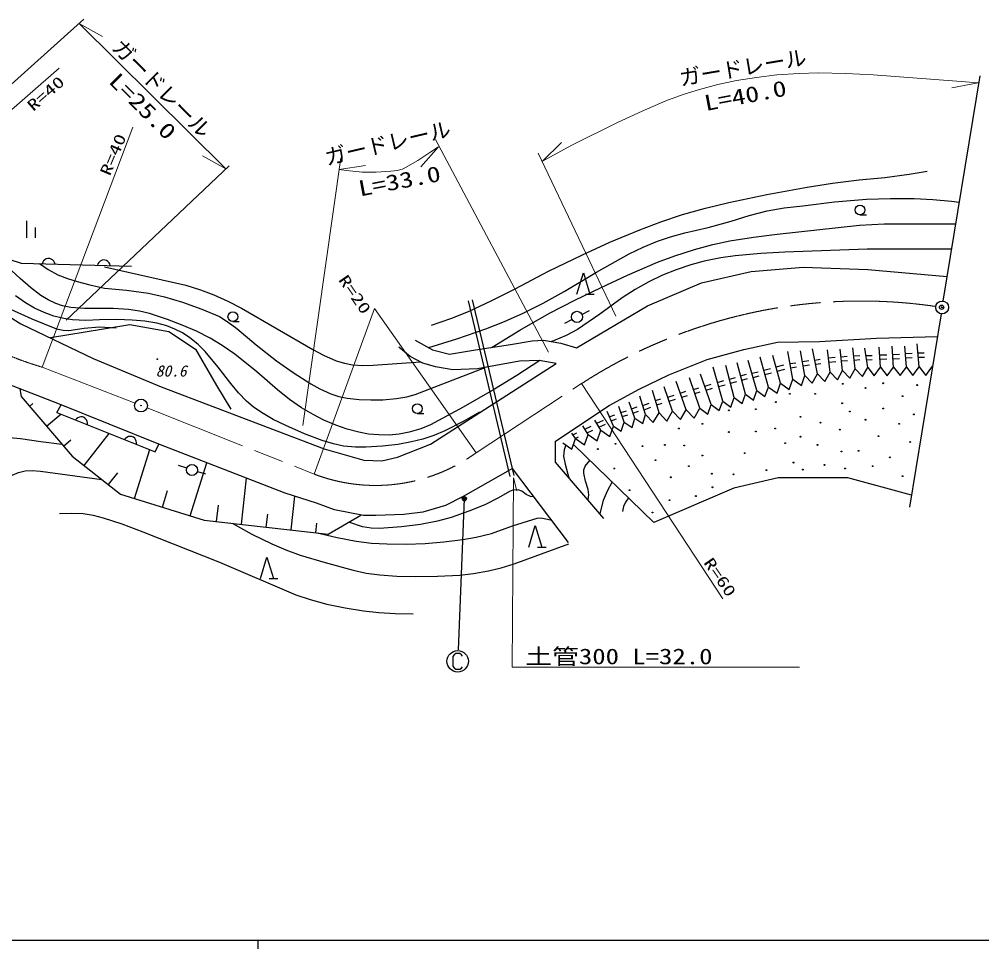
# Model space of a CAD drawing. Units: millimetres, scale not verified. Extents: x 40000 to 680000, y 20000 to 380000.
# Drawn here: x 240182 to 352476, y 204000 to 312384 of the extents above; entities that cross this region are included whole.
import ezdxf
from ezdxf.enums import TextEntityAlignment as Align

# ---------------------------------------------------------------- set-up
doc = ezdxf.new("R2010")
doc.units = ezdxf.units.MM
doc.header["$LTSCALE"] = 1000
doc.header["$PDMODE"] = 32
doc.header["$PDSIZE"] = 500
doc.linetypes.add('CHAIN', pattern=[18.5, 12, -1.5, 3.5, -1.5])
for name, color, linetype, lineweight in [('M-BGD', 7, 'Continuous', 25), ('M-BGD-EXST', 7, 'Continuous', 25), ('M-BMK', 2, 'CHAIN', 13), ('M-BMK-OTRS', 5, 'Continuous', 25), ('M-BMK-SRVR', 3, 'Continuous', 25), ('M-STR-HTXT', 7, 'Continuous', 13), ('M-TTL-BAND', 7, 'Continuous', 25)]:
    doc.layers.add(name, color=color, linetype=linetype, lineweight=lineweight)
doc.layers.add('M-OTRS', color=6, linetype='Continuous')
doc.styles.add('ＭＳ ゴシック', font='')
doc.styles.get('ＭＳ ゴシック').set_extended_font_data('MS Gothic')

msp = doc.modelspace()

# ---------------------------------------------------------------- linework, layer by layer
at = {"layer": 'M-BGD'}
for p, q in [((241024, 288889), (241024, 286889)), ((338271, 289578), (339021, 289578)), ((242024, 288089), (242024, 286889)), ((236203, 285297), (240389, 283939)), ((243017, 284200), (242923, 284052)), ((243171, 284346), (243017, 284200)), ((243324, 284432), (243171, 284346)), ((243505, 284487), (243324, 284432)), ((243745, 284481), (243505, 284487)), ((243923, 284416), (243745, 284481)), ((244071, 284322), (243923, 284416)), ((244217, 284168), (244071, 284322)), ((244303, 284016), (244217, 284168)), ((249610, 284176), (249456, 284030)), ((249762, 284262), (249610, 284176)), ((249944, 284317), (249762, 284262)), ((250184, 284311), (249944, 284317)), ((250362, 284246), (250184, 284311)), ((250509, 284152), (250362, 284246)), ((250655, 283998), (250509, 284152)), ((240389, 283939), (253266, 283600)), ((242923, 284052), (242859, 283874)), ((244358, 283834), (244303, 284016)), ((249362, 283883), (249297, 283704)), ((249456, 284030), (249362, 283883)), ((250741, 283846), (250655, 283998)), ((250797, 283665), (250741, 283846)), ((325570, 282966), (331645, 283484)), ((331645, 283484), (339200, 283188)), ((339200, 283188), (348448, 282380)), ((305253, 280327), (306003, 282827)), ((306003, 282827), (306753, 280327)), ((319793, 281632), (325570, 282966)), ((313498, 278966), (319793, 281632)), ((234707, 280427), (240349, 276871)), ((297935, 259169), (293074, 279669)), ((306253, 280327), (307253, 280327)), ((297449, 259054), (292588, 279553)), ((305203, 274078), (313498, 278966)), ((304680, 277372), (303799, 276898)), ((305834, 277971), (306728, 278418)), ((240349, 276871), (248811, 272824)), ((243813, 275257), (250001, 276289)), ((250001, 276289), (253095, 276804)), ((253095, 276804), (257632, 275979)), ((265104, 277130), (265854, 277130)), ((257632, 275979), (260726, 273917)), ((333563, 274817), (340192, 275178)), ((340192, 275178), (347302, 275395)), ((285799, 273041), (284466, 274152)), ((286391, 274967), (288391, 273856)), ((293427, 273856), (297501, 274448)), ((297501, 274448), (300019, 274893)), ((300019, 274893), (301352, 274967)), ((301352, 274967), (303351, 274597)), ((303351, 274597), (305203, 274078)), ((324699, 273880), (328663, 274745)), ((328663, 274745), (333563, 274817)), ((337713, 271603), (337419, 274089)), ((339184, 271791), (338837, 274027)), ((340682, 271805), (340501, 274151)), ((342181, 271820), (342041, 274274)), ((343680, 271834), (343521, 274274)), ((345179, 271848), (344938, 274520)), ((260726, 273917), (263201, 269688)), ((287280, 272301), (285799, 273041)), ((288391, 273856), (290391, 273338)), ((290391, 273338), (293427, 273856)), ((320447, 272728), (324699, 273880)), ((327582, 269485), (326634, 272980)), ((328999, 269941), (328113, 273164)), ((330416, 270398), (329839, 273657)), ((331833, 270854), (331318, 273719)), ((333303, 271041), (332735, 273966)), ((334773, 271229), (334461, 273842)), ((334573, 272906), (335392, 272978)), ((336243, 271416), (335940, 273904)), ((336046, 273038), (336765, 273096)), ((337531, 273148), (338235, 273194)), ((338968, 273180), (339686, 273194)), ((340570, 273257), (341391, 273272)), ((342097, 273301), (342862, 273331)), ((343578, 273402), (344356, 273429)), ((343610, 272903), (344374, 272929)), ((345033, 273473), (345768, 273488)), ((345078, 272974), (345778, 272988)), ((248811, 272824), (256754, 269513)), ((288761, 271856), (287280, 272301)), ((288169, 262821), (302833, 272227)), ((290761, 271486), (288761, 271856)), ((298537, 272523), (293649, 271634)), ((300833, 272597), (298537, 272523)), ((302833, 272227), (300833, 272597)), ((315980, 270926), (320447, 272728)), ((322249, 267851), (321149, 271809)), ((323582, 268260), (322628, 271993)), ((324915, 268668), (323922, 272302)), ((326248, 269076), (325216, 272610)), ((328476, 271843), (329376, 272080)), ((330091, 272230), (330785, 272331)), ((330179, 271738), (330857, 271837)), ((331544, 272463), (332314, 272586)), ((331632, 271971), (332393, 272092)), ((332991, 272649), (333608, 272743)), ((333086, 272158), (333683, 272249)), ((334632, 272410), (335436, 272480)), ((336106, 272542), (336804, 272598)), ((337589, 272651), (338267, 272695)), ((338573, 270717), (339184, 271791)), ((339045, 272681), (339696, 272694)), ((339184, 271791), (339943, 270799)), ((339943, 270799), (340682, 271805)), ((340609, 272757), (341401, 272772)), ((340682, 271805), (341441, 270813)), ((341441, 270813), (342181, 271820)), ((342125, 272802), (342881, 272832)), ((342181, 271820), (342940, 270827)), ((342940, 270827), (343680, 271834)), ((343680, 271834), (344439, 270842)), ((344439, 270842), (345179, 271848)), ((345179, 271848), (345938, 270856)), ((345938, 270856), (346735, 271940)), ((293649, 271634), (290761, 271486)), ((312521, 269269), (315980, 270926)), ((320916, 267443), (319670, 271007)), ((324334, 270795), (325036, 270980)), ((325655, 271108), (326376, 271283)), ((325795, 270628), (326494, 270797)), ((327047, 271454), (327828, 271650)), ((327178, 270972), (327950, 271165)), ((328609, 271361), (329504, 271597)), ((331429, 269681), (331833, 270854)), ((331833, 270854), (332693, 269968)), ((332693, 269968), (333303, 271041)), ((333303, 271041), (334163, 270155)), ((334163, 270155), (334773, 271229)), ((334773, 271229), (335633, 270342)), ((335633, 270342), (336243, 271416)), ((336243, 271416), (337103, 270530)), ((337103, 270530), (337713, 271603)), ((337713, 271603), (338573, 270717)), ((244894, 267484), (238782, 269876)), ((256754, 269513), (275747, 262289)), ((263201, 269688), (264851, 266904)), ((316412, 266674), (315417, 269528)), ((317997, 266854), (316835, 270145)), ((319583, 267035), (318375, 270576)), ((320165, 269592), (320919, 269831)), ((321645, 270025), (322403, 270246)), ((321778, 269544), (322542, 269765)), ((323030, 270420), (323760, 270613)), ((323154, 269936), (323887, 270129)), ((324466, 270313), (325163, 270496)), ((328594, 268768), (328999, 269941)), ((328999, 269941), (330012, 269225)), ((330012, 269225), (330416, 270398)), ((330416, 270398), (331429, 269681)), ((240234, 269308), (240407, 268384)), ((240407, 268384), (246338, 261455)), ((309012, 267327), (312521, 269269)), ((313241, 266314), (312582, 268419)), ((314827, 266494), (314061, 269097)), ((315842, 268309), (316600, 268561)), ((317321, 268769), (317967, 269001)), ((317487, 268298), (318136, 268530)), ((318837, 269221), (319467, 269416)), ((318999, 268748), (319615, 268938)), ((320330, 269120), (321070, 269354)), ((324521, 267575), (324915, 268668)), ((324915, 268668), (325854, 267983)), ((325854, 267983), (326248, 269076)), ((326248, 269076), (327187, 268392)), ((327187, 268392), (327582, 269485)), ((327582, 269485), (328594, 268768)), ((241396, 267229), (241786, 267563)), ((244574, 266530), (245063, 267416)), ((256455, 262833), (244894, 267484)), ((302741, 263198), (309012, 267327)), ((311992, 265858), (311349, 267741)), ((312921, 267335), (313689, 267604)), ((314409, 267914), (315052, 268114)), ((314550, 267434), (315201, 267637)), ((316007, 267836), (316758, 268087)), ((320522, 266350), (320916, 267443)), ((320916, 267443), (321855, 266758)), ((321855, 266758), (322249, 267851)), ((322249, 267851), (323188, 267167)), ((323188, 267167), (323582, 268260)), ((323582, 268260), (324521, 267575)), ((243373, 264919), (245038, 266345)), ((244574, 266530), (256021, 261957)), ((286617, 266417), (287367, 266417)), ((309494, 264945), (308761, 266632)), ((309026, 266023), (309684, 266264)), ((310743, 265401), (310117, 267248)), ((310359, 266533), (311024, 266742)), ((310520, 266059), (311174, 266265)), ((311622, 266941), (312269, 267173)), ((311784, 266468), (312438, 266702)), ((312921, 265253), (313241, 266314)), ((313071, 266858), (313854, 267132)), ((313241, 266314), (314154, 265347)), ((314154, 265347), (314827, 266494)), ((314827, 266494), (315739, 265527)), ((315739, 265527), (316412, 266674)), ((316412, 266674), (317325, 265708)), ((317325, 265708), (317997, 266854)), ((317997, 266854), (318910, 265888)), ((318910, 265888), (319583, 267035)), ((319583, 267035), (320522, 266350)), ((246862, 265810), (246740, 265665)), ((247001, 265916), (246862, 265810)), ((247196, 265999), (247001, 265916)), ((247369, 266027), (247196, 265999)), ((247558, 266016), (247369, 266027)), ((247781, 265927), (247558, 266016)), ((247926, 265805), (247781, 265927)), ((248032, 265666), (247926, 265805)), ((248116, 265471), (248032, 265666)), ((248144, 265298), (248116, 265471)), ((248133, 265109), (248144, 265298)), ((308017, 264458), (307343, 265646)), ((307558, 265268), (308360, 265641)), ((307805, 264832), (308571, 265188)), ((309225, 265564), (309856, 265794)), ((310423, 264340), (310743, 265401)), ((310743, 265401), (311672, 264797)), ((311672, 264797), (311992, 265858)), ((311992, 265858), (312921, 265253)), ((247757, 260344), (250688, 264088)), ((305062, 263486), (304632, 264105)), ((304767, 263911), (305216, 264141)), ((306540, 263972), (305926, 264968)), ((306125, 262744), (306540, 263972)), ((306157, 264592), (306908, 264923)), ((306422, 264163), (307109, 264466)), ((306540, 263972), (307603, 263230)), ((307603, 263230), (308017, 264458)), ((308017, 264458), (309080, 263717)), ((309080, 263717), (309494, 264945)), ((309494, 264945), (310423, 264340)), ((245349, 262610), (246212, 263348)), ((252585, 263524), (252463, 263379)), ((252724, 263629), (252585, 263524)), ((252919, 263713), (252724, 263629)), ((253092, 263741), (252919, 263713)), ((253281, 263730), (253092, 263741)), ((253504, 263641), (253281, 263730)), ((253649, 263518), (253504, 263641)), ((253755, 263379), (253649, 263518)), ((253839, 263184), (253755, 263379)), ((253867, 263012), (253839, 263184)), ((253856, 262822), (253867, 263012)), ((256021, 261957), (256458, 262832)), ((271194, 257133), (256455, 262833)), ((284318, 261340), (288169, 262821)), ((302741, 260750), (302741, 263198)), ((303585, 262999), (304648, 262258)), ((304648, 262258), (305062, 263486)), ((314212, 253715), (304831, 262799)), ((305055, 263496), (305445, 263697)), ((305062, 263486), (306125, 262744)), ((253636, 256506), (255409, 262202)), ((275747, 262289), (280392, 260969)), ((246338, 261455), (252013, 257011)), ((260132, 254485), (262055, 260668)), ((280392, 260969), (282466, 260895)), ((282466, 260895), (284318, 261340)), ((308400, 254174), (302741, 260750)), ((250594, 258122), (251668, 259494)), ((259717, 260030), (258768, 260346)), ((260960, 259653), (261925, 259390)), ((297741, 260010), (291987, 256741)), ((304280, 251379), (297741, 260010)), ((266101, 253493), (266704, 258870)), ((328742, 258915), (323542, 257692)), ((336848, 258915), (328742, 258915)), ((344269, 256905), (336848, 258915)), ((256884, 255496), (257489, 257440)), ((323542, 257692), (314212, 253715)), ((252013, 257011), (261756, 253980)), ((274856, 255956), (271194, 257133)), ((271895, 252843), (272334, 256767)), ((291987, 256741), (289895, 255695)), ((263204, 253818), (263419, 255738)), ((276948, 255172), (274856, 255956)), ((280349, 254518), (276948, 255172)), ((287280, 254910), (285056, 254648)), ((289895, 255695), (287280, 254910)), ((261756, 253980), (276240, 252356)), ((268998, 253168), (269168, 254691)), ((276240, 252356), (280045, 254576)), ((281787, 254518), (280349, 254518)), ((285056, 254648), (281787, 254518)), ((274792, 252519), (274918, 253643)), ((299641, 250840), (300391, 253340)), ((300391, 253340), (301141, 250840)), ((300641, 250840), (301641, 250840)), ((268333, 247167), (269083, 249667)), ((269083, 249667), (269833, 247167)), ((269333, 247167), (270333, 247167))]:
    msp.add_line(p, q, dxfattribs=at)
for points in [[(288281, 276716), (290552, 277495), (292600, 278303), (295318, 279577), (298044, 280968), (301947, 282997), (305896, 284930), (309094, 286378), (312601, 287848), (315036, 288764), (317551, 289599), (320245, 290360), (322967, 291021), (327384, 291940), (332109, 292814), (335073, 293275), (338167, 293645), (341154, 293932), (344014, 294311), (346114, 294679)], [(287965, 274093), (291216, 275104), (294621, 276270), (296797, 277130), (298986, 278111), (301315, 279274), (303774, 280624), (307548, 282874), (311351, 285022), (312977, 285803), (314645, 286491), (316158, 287017), (317836, 287483), (320567, 288102), (323252, 288832), (325351, 289499), (327445, 290053), (329415, 290378), (331605, 290632), (335313, 291076), (339037, 291406), (341837, 291496), (344610, 291484), (346751, 291378), (348941, 291166), (349838, 291064)], [(295346, 274135), (298593, 276115), (302059, 278109), (305009, 279638), (308076, 281110), (311163, 282543), (314653, 284046), (316668, 284803), (318955, 285540), (321082, 286110), (323067, 286540), (325830, 286982), (328610, 287323), (338227, 288378), (341102, 288510), (344103, 288544), (349509, 288545)], [(300924, 272580), (298242, 270834), (295639, 269264), (291968, 267138), (288160, 265082), (287036, 264643), (285689, 264241), (284509, 264008), (283338, 263900), (282135, 263907), (280934, 264021), (279793, 264227), (278437, 264586), (277114, 265048), (275730, 265645), (274477, 266278), (273101, 267093), (271730, 268059), (270326, 269182), (267897, 271270), (265340, 273331), (263861, 274356), (262463, 275196), (260858, 276005), (259201, 276722), (257475, 277393), (255374, 278079), (254208, 278349), (252911, 278535), (251122, 278639), (249307, 278642), (247790, 278647), (246187, 278773), (245215, 278973), (244460, 279224), (243556, 279654), (242697, 280183), (241480, 281096), (240270, 282141), (236879, 285255)], [(348852, 285588), (339123, 285584), (329503, 285241), (326706, 285088), (323718, 284813), (322039, 284568), (320075, 284167), (318526, 283751), (316819, 283175), (315243, 282536), (313617, 281758), (312040, 280882), (310515, 279911), (307929, 278009), (305295, 276203), (303971, 275520), (302501, 274880), (302293, 274793)], [(242556, 283889), (243553, 283207), (244679, 282571), (245795, 282144), (246953, 281809), (248402, 281408), (250126, 281047), (252709, 280796), (255270, 280430), (257127, 280009), (259245, 279412), (261488, 278586), (263553, 277722), (264568, 277077), (265580, 276307), (267828, 274405), (270179, 272556), (272146, 271175), (274187, 269867), (275243, 269279), (276519, 268706), (277462, 268401), (278435, 268200), (279831, 268051), (281202, 268006), (282618, 268021), (284214, 268148), (285388, 268360), (286361, 268633), (294540, 271796)], [(250134, 283511), (259598, 281359), (261321, 280846), (262892, 280265), (264527, 279524), (266121, 278685), (274435, 273862), (275691, 273204), (277168, 272568), (278118, 272277), (279072, 272099), (280267, 272014), (281476, 272031), (286981, 272450)], [(293892, 266584), (291963, 265487), (289820, 264397), (288535, 263858), (287281, 263437), (285927, 263095), (284348, 262812), (282547, 262601), (280615, 262481), (279414, 262490), (278028, 262620), (276861, 262861), (275522, 263258), (273454, 264058), (271285, 265013), (269824, 265721), (268435, 266518), (267465, 267201), (266713, 267843), (265752, 268835), (264864, 269904), (263397, 271820), (261874, 273642), (261009, 274494), (260074, 275255), (259240, 275802), (258336, 276265), (257403, 276621), (256235, 276932), (254834, 277163), (253359, 277298), (251563, 277361), (249561, 277318), (247956, 277266), (246379, 277335), (245391, 277482), (244222, 277778), (243080, 278192), (241973, 278711), (240911, 279322), (239739, 280134)], [(239157, 278560), (241669, 277438), (244516, 276301), (245287, 276145), (245969, 276107), (247749, 276356), (249518, 276503), (251499, 276414)], [(238235, 263678), (240325, 263487), (242703, 263162), (245142, 262853)], [(303933, 262756), (303762, 262177), (303698, 261456), (303855, 260496), (304170, 259337), (304286, 258952)], [(306547, 256327), (306617, 256933), (306572, 257562), (306244, 258503), (306032, 259461), (306060, 259863), (306216, 260288), (306746, 260944)], [(237103, 257876), (238266, 258656), (239340, 259239), (240092, 259528), (240871, 259708), (241676, 259760), (242679, 259696), (249835, 258716)], [(309339, 258433), (308775, 257370), (308320, 256256), (307925, 254734)], [(300239, 256700), (299838, 256748), (299322, 256986), (298826, 257341), (298385, 257505), (297778, 257461), (297395, 257329), (296108, 256572), (294497, 255760), (292650, 255013), (290567, 254304), (288965, 253877), (287004, 253481), (284768, 253203), (282202, 252995), (281223, 253035), (280232, 253196), (278644, 253757)], [(311261, 256572), (310903, 256087), (310685, 255576), (310561, 254997)], [(244881, 254765), (246285, 254810), (247634, 254744), (248815, 254540), (249981, 254235), (252149, 253532), (254585, 252629), (263557, 249065), (272446, 245251), (274138, 244705), (276073, 244196), (278189, 243748), (280363, 243392), (282152, 243196), (284059, 243096), (286151, 243064)], [(274947, 252501), (277282, 251941), (279474, 251526), (281262, 251310), (283060, 251196), (285305, 251178), (287540, 251266), (289733, 251447), (291915, 251731), (293508, 251998), (295261, 252409), (297738, 253306), (300602, 254210), (301046, 254232), (301831, 254102), (302327, 253957)], [(265033, 253613), (267319, 252357), (269645, 251197), (271272, 250510), (272967, 249911), (275865, 249021), (279148, 248125), (280652, 247812), (282233, 247598), (284225, 247450), (286433, 247401), (288971, 247433), (291583, 247573), (293176, 247746), (294946, 248048), (296396, 248405), (297920, 248888), (304300, 251225)]]:
    msp.add_lwpolyline(points, dxfattribs=at)
for centre, radius in [((338271, 290148), 570), ((265104, 277700), 570), ((305252, 277680), 650), ((256291, 272752), 50), ((256291, 272752), 30), ((256291, 272752), 10), ((336257, 269868), 50), ((336257, 269868), 30), ((336257, 269868), 10), ((340983, 269936), 50), ((340983, 269936), 30), ((340983, 269936), 10), ((344956, 269731), 50), ((344956, 269731), 30), ((344956, 269731), 10), ((330091, 268703), 50), ((330091, 268703), 30), ((330091, 268703), 10), ((333037, 268703), 50), ((333037, 268703), 30), ((333037, 268703), 10), ((338928, 269388), 50), ((338928, 269388), 30), ((338928, 269388), 10), ((343244, 268429), 50), ((343244, 268429), 30), ((343244, 268429), 10), ((286617, 266987), 570), ((328447, 267744), 50), ((328447, 267744), 30), ((328447, 267744), 10), ((336188, 267607), 50), ((336188, 267607), 30), ((336188, 267607), 10), ((322967, 266785), 50), ((322967, 266785), 30), ((322967, 266785), 10), ((326118, 266922), 50), ((326118, 266922), 30), ((326118, 266922), 10), ((337079, 266648), 50), ((337079, 266648), 30), ((337079, 266648), 10), ((340983, 266991), 50), ((340983, 266991), 30), ((340983, 266991), 10), ((344545, 266306), 50), ((344545, 266306), 30), ((344545, 266306), 10), ((319885, 265210), 50), ((319885, 265210), 30), ((319885, 265210), 10), ((331325, 266032), 50), ((331325, 266032), 30), ((331325, 266032), 10), ((333654, 265347), 50), ((333654, 265347), 30), ((333654, 265347), 10), ((338928, 265689), 50), ((338928, 265689), 30), ((338928, 265689), 10), ((342833, 265210), 50), ((342833, 265210), 30), ((342833, 265210), 10), ((317145, 264662), 50), ((317145, 264662), 30), ((317145, 264662), 10), ((322967, 264251), 50), ((322967, 264251), 30), ((322967, 264251), 10), ((326118, 264319), 50), ((326118, 264319), 30), ((326118, 264319), 10), ((328379, 264662), 50), ((328379, 264662), 30), ((328379, 264662), 10), ((335914, 264525), 50), ((335914, 264525), 30), ((335914, 264525), 10), ((309747, 262881), 50), ((309747, 262881), 30), ((309747, 262881), 10), ((315501, 262744), 50), ((315501, 262744), 30), ((329543, 262949), 50), ((329543, 262949), 30), ((329543, 262949), 10), ((331325, 263703), 50), ((331325, 263703), 30), ((331325, 263703), 10), ((333311, 262744), 50), ((333311, 262744), 30), ((340435, 263771), 50), ((340435, 263771), 30), ((340435, 263771), 10), ((344134, 263086), 50), ((344134, 263086), 30), ((344134, 263086), 10), ((307692, 262264), 50), ((307692, 262264), 30), ((307692, 262264), 10), ((312898, 262607), 50), ((312898, 262607), 30), ((312898, 262607), 10), ((315501, 262744), 10), ((317761, 262675), 50), ((317761, 262675), 30), ((317761, 262675), 10), ((324817, 261785), 50), ((324817, 261785), 30), ((324817, 261785), 10), ((333311, 262744), 10), ((336120, 261990), 50), ((336120, 261990), 30), ((336120, 261990), 10), ((338106, 262059), 50), ((338106, 262059), 30), ((338106, 262059), 10), ((314405, 260963), 50), ((314405, 260963), 30), ((314405, 260963), 10), ((319885, 261511), 50), ((319885, 261511), 30), ((319885, 261511), 10), ((330502, 260689), 50), ((330502, 260689), 30), ((330502, 260689), 10), ((341737, 261305), 50), ((341737, 261305), 30), ((341737, 261305), 10), ((260333, 259824), 650), ((309610, 260004), 50), ((309610, 260004), 30), ((309610, 260004), 10), ((318309, 260278), 50), ((318309, 260278), 30), ((318309, 260278), 10), ((320981, 259387), 50), ((320981, 259387), 30), ((327351, 259798), 50), ((327351, 259798), 30), ((327351, 259798), 10), ((331599, 259867), 50), ((331599, 259867), 30), ((331599, 259867), 10), ((334133, 260415), 50), ((334133, 260415), 30), ((334133, 260415), 10), ((336531, 260004), 50), ((336531, 260004), 30), ((336531, 260004), 10), ((339750, 260278), 50), ((339750, 260278), 30), ((339750, 260278), 10), ((316186, 258976), 50), ((316186, 258976), 30), ((316186, 258976), 10), ((320981, 259387), 10), ((323515, 259319), 50), ((323515, 259319), 30), ((323515, 259319), 10), ((343244, 259113), 50), ((343244, 259113), 30), ((343244, 259113), 10), ((311391, 257469), 50), ((311391, 257469), 30), ((311391, 257469), 10), ((321049, 257811), 50), ((321049, 257811), 30), ((321049, 257811), 10), ((316049, 256304), 50), ((316049, 256304), 30), ((316049, 256304), 10), ((319131, 256784), 50), ((319131, 256784), 30), ((319131, 256784), 10), ((314062, 254866), 50), ((314062, 254866), 30), ((314062, 254866), 10)]:
    msp.add_circle(centre, radius, dxfattribs=at)
at = {"layer": 'M-BGD-EXST'}
for p, q in [((292107, 256473), (291391, 238857)), ((290934, 238267), (290784, 238067)), ((290784, 238067), (290784, 236967)), ((291134, 238417), (290934, 238267)), ((291584, 238417), (291134, 238417)), ((291784, 238267), (291584, 238417)), ((291884, 238117), (291784, 238267)), ((290784, 236967), (290934, 236767)), ((290934, 236767), (291134, 236617)), ((291134, 236617), (291584, 236617)), ((291584, 236617), (291784, 236717)), ((291784, 236717), (291884, 236867))]:
    msp.add_line(p, q, dxfattribs=at)
for centre, radius in [((292107, 256473), 250), ((292107, 256473), 150), ((292107, 256473), 50), ((291334, 237517), 1250)]:
    msp.add_circle(centre, radius, dxfattribs=at)
at = {"layer": 'M-BMK'}
for p, q in [((242839, 271819), (253691, 267609)), ((293494, 261841), (305788, 269898)), ((255088, 267062), (274587, 259348))]:
    msp.add_line(p, q, dxfattribs=at)
for centre, radius, start, end in [((254216, 310167), 40000, 215.86531, 253.47572), ((338393, 219530), 60000, 81.64048, 122.9165), ((281743, 278024), 20000, 249.03618, 305.98586)]:
    msp.add_arc(centre, radius, start, end, dxfattribs=at)
at = {"layer": 'M-BMK-OTRS'}
for p, q in [((347978, 279519), (352290, 305802)), ((347735, 278039), (344038, 255497))]:
    msp.add_line(p, q, dxfattribs=at)
at = {"layer": 'M-BMK-SRVR'}
for centre, radius in [((347857, 278779), 750), ((347857, 278779), 30), ((254391, 267338), 750), ((254391, 267338), 30)]:
    msp.add_circle(centre, radius, dxfattribs=at)
at = {"layer": 'M-OTRS'}
msp.add_point((347791, 278797), dxfattribs=at)
at = {"layer": 'M-STR-HTXT'}
for p, q in [((247728, 312384), (224750, 291825)), ((247173, 311888), (249894, 310370)), ((247173, 311888), (264298, 294938)), ((221800, 286731), (244856, 306700)), ((352042, 304952), (348979, 304387)), ((349569, 305176), (352042, 304952)), ((253437, 299807), (242839, 271819)), ((288754, 298353), (301931, 273550)), ((301231, 295846), (303458, 298025)), ((304716, 297757), (301231, 295846)), ((289108, 297502), (287045, 295167)), ((288190, 296908), (289108, 297502)), ((309775, 277747), (300709, 296759)), ((264298, 294938), (261575, 296451)), ((273253, 265024), (277709, 296221)), ((264660, 295280), (245655, 277312)), ((277504, 294857), (280585, 295318)), ((278368, 294749), (277504, 294857)), ((274587, 259348), (281632, 278640)), ((293494, 261841), (281632, 278640)), ((305788, 269898), (322280, 244798)), ((297836, 258908), (297693, 236852)), ((297836, 258908), (298246, 257405)), ((297693, 236852), (331207, 236852))]:
    msp.add_line(p, q, dxfattribs=at)
for points in [[(349569, 305176), (339802, 305914), (336602, 306072), (333402, 306123), (331158, 306067), (328565, 305886), (326179, 305607), (323852, 305225), (321696, 304769), (319565, 304211), (317657, 303611), (315621, 302858), (312860, 301683), (309962, 300336), (304716, 297757)], [(288190, 296908), (286689, 295922), (284972, 294938), (284323, 294763), (283524, 294673), (281806, 294562), (280200, 294556), (278368, 294749)]]:
    msp.add_lwpolyline(points, dxfattribs=at)
at = {"layer": 'M-TTL-BAND'}
for p, q in [((40000, 205000), (579000, 205000)), ((268000, 205000), (268000, 204000))]:
    msp.add_line(p, q, dxfattribs=at)

# ---------------------------------------------------------------- texts
at = {"layer": 'M-BGD', "style": 'ＭＳ ゴシック', "oblique": 15}
msp.add_text('80.6', height=1320, dxfattribs=at).set_placement((256109, 270323), align=Align.BOTTOM_LEFT)
at = {"layer": 'M-STR-HTXT', "style": 'ＭＳ ゴシック'}
for rotation, p in [(315, (250475, 308594)), (9.5, (317447, 304074)), (13.2, (276197, 294809))]:
    msp.add_text('ガードレール\u3000', height=1833, rotation=rotation, dxfattribs=at).set_placement(p, align=Align.BOTTOM_LEFT)
for s, height, rotation, width, p in [('R=40', 1320, 41.2, 1.4, (242078, 301275)), ('L=25.0', 1833, 315, 1.3, (250106, 304652)), ('L=40.0', 1833, 10.8, 1.3, (320391, 301140)), ('R=40', 1320, 67.2, 1.4, (251125, 293879)), ('L=33.0', 1833, 10.8, 1.3, (280039, 291176)), ('R=20', 1320, 304.7, 1.4, (277038, 281762)), ('R=60', 1320, 304.7, 1.4, (319638, 248793))]:
    msp.add_text(s, height=height, rotation=rotation, dxfattribs=dict(at, width=width)).set_placement(p, align=Align.BOTTOM_LEFT)
at = {"layer": 'M-STR-HTXT', "style": 'ＭＳ ゴシック', "width": 1.25}
msp.add_text('土管300 L=32.0', height=1833, dxfattribs=at).set_placement((299226, 236623), align=Align.BOTTOM_LEFT)

doc.saveas('drawing.dxf')
